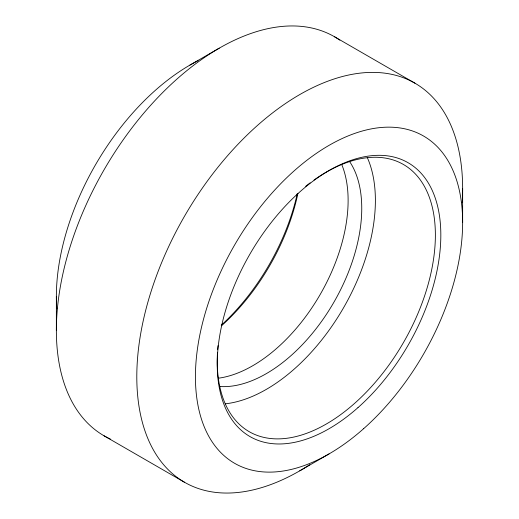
<?xml version="1.0" encoding="UTF-8"?>
<svg xmlns="http://www.w3.org/2000/svg" width="519" height="519" viewBox="0 0 519 519"><rect width="100%" height="100%" fill="white"/><g stroke="black" fill="none" stroke-linecap="round" stroke-linejoin="round"><path stroke-width="0.78" d="M189.967 65.076L219.278 48.15M299.723 470.85L329.033 453.924M334.483 36.739L414.921 83.183M104.079 435.817L184.517 482.261M462.643 188.657L462.643 222.502M56.357 296.498L56.357 330.344M314.001 180.035A154.247 89.054 -60 0 1 435.22 228.451A154.247 89.054 -60 0 1 325.66 424.386A154.247 89.054 -60 0 1 217.467 352.667M217.669 349.566A154.247 89.054 -60 0 1 218.006 345.641M305.665 186.321A154.247 89.054 -60 0 1 310.141 182.85M367.387 157.737A154.247 89.054 -60 0 1 343.442 307.962A154.247 89.054 -60 0 1 225.311 403.814M309.713 464.726A230.41 133.026 -60 0 1 136.821 379.85A230.41 133.026 -60 0 1 304.381 91.98A230.41 133.026 -60 0 1 462.202 202.754M110.411 439.093A230.41 133.026 -60 0 1 103.735 170.362A230.41 133.026 -60 0 1 339.835 40.132M56.805 308.844A188.955 109.094 -60 0 1 198.037 60.697M297.893 193.457A154.247 89.054 -60 0 1 221.496 325.776M297.296 193.516A158.107 91.279 -60 0 1 221.25 325.231M341.723 164.497A134.966 77.921 -60 0 1 320.165 294.526A134.966 77.921 -60 0 1 218.337 378.208M349.41 161.26A134.966 77.921 -60 0 1 333.801 302.395A134.966 77.921 -60 0 1 219.375 386.486M357.967 407.629A158.107 91.279 -60 0 0 408.083 162.719A158.107 91.279 -60 0 0 221.042 328.579A158.107 91.279 -60 0 0 357.967 407.629M363.611 428.7A188.955 109.094 -60 0 0 423.51 136.004A188.955 109.094 -60 0 0 199.977 334.223A188.955 109.094 -60 0 0 363.611 428.7"/></g></svg>
